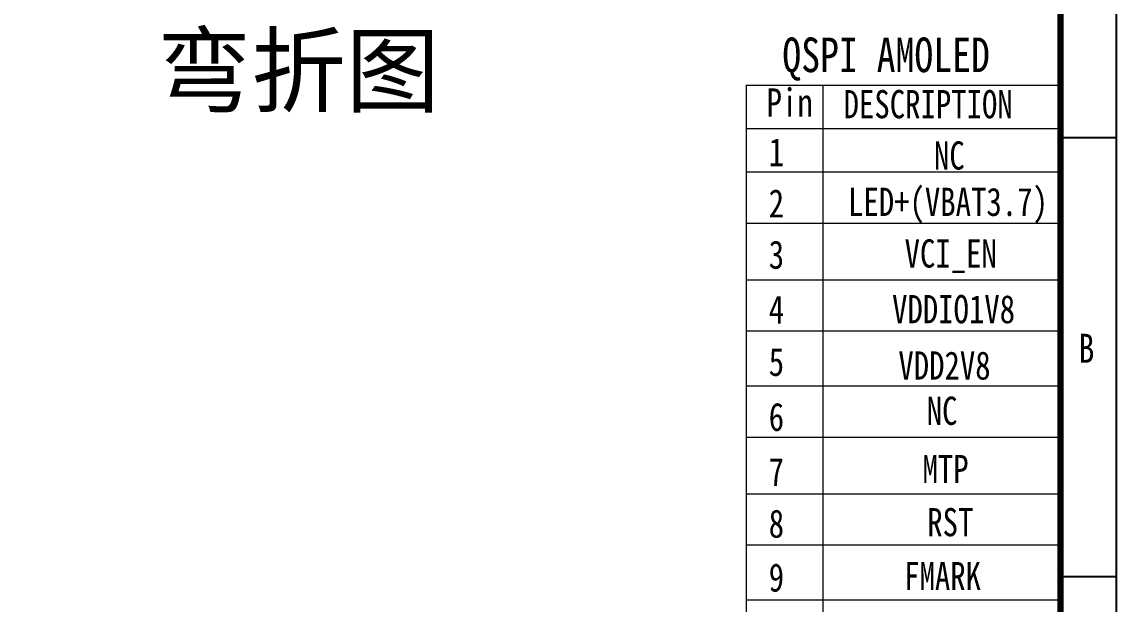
# Model space of a CAD drawing. Header units: inches. Extents: x 265 to 1423, y -753 to -394.
# Drawn here: x 1318.5 to 1420.5, y -590 to -535.6 of the extents above; entities that cross this region are included whole.
import ezdxf
from ezdxf.enums import TextEntityAlignment as Align

# ---------------------------------------------------------------- set-up
doc = ezdxf.new("R2010")
doc.units = ezdxf.units.IN
doc.header["$LTSCALE"] = 0.909449
doc.header["$MEASUREMENT"] = 0
doc.layers.get('0').update_dxf_attribs({"linetype": 'CONTINUOUS'})
doc.layers.add('DIM', color=7, linetype='CONTINUOUS')
doc.layers.add('图框', color=7, linetype='CONTINUOUS')
doc.styles.get("Standard").update_dxf_attribs({"font": 'txt', "width": 0.8})
doc.styles.add('中文', font='SimSun.ttf')
doc.styles.add('宋体', font='SimSun.ttf', dxfattribs={"width": 0.8})

msp = doc.modelspace()

# ---------------------------------------------------------------- linework, layer by layer
for p, q in [((1420.513, -546.462), (1415.324, -546.462)), ((1420.513, -587.404), (1415.324, -587.404))]:
    msp.add_line(p, q)
msp.add_lwpolyline([(1074.598, -505.52), (1420.513, -505.52), (1420.513, -750.85), (1074.598, -750.85), (1074.598, -505.52)])
at = {"color": 7, "linetype": 'Continuous', "const_width": 0.595}
msp.add_lwpolyline([(1079.786, -747.17), (1415.324, -747.17), (1415.324, -509.2), (1079.786, -509.2)], close=True, dxfattribs=at)
at = {"layer": '图框', "color": 3, "lineweight": 5}
for p, q in [((1386.041, -541.562), (1386.041, -620.175)), ((1386.041, -541.562), (1415.324, -541.562)), ((1393.198, -541.562), (1393.198, -620.175)), ((1393.198, -541.562), (1393.198, -620.175)), ((1415.324, -665.463), (1415.324, -541.562)), ((1386.041, -545.605), (1415.324, -545.605)), ((1393.198, -545.605), (1415.324, -545.605)), ((1386.041, -549.648), (1415.324, -549.648)), ((1386.041, -554.421), (1415.324, -554.421)), ((1386.041, -559.702), (1415.324, -559.702)), ((1386.041, -559.702), (1415.324, -559.702)), ((1386.041, -564.474), (1415.324, -564.474)), ((1386.041, -564.474), (1415.324, -564.474)), ((1386.041, -569.607), (1415.324, -569.607)), ((1386.041, -574.379), (1415.324, -574.379)), ((1386.041, -579.66), (1415.324, -579.66)), ((1386.041, -584.432), (1415.324, -584.432)), ((1386.041, -584.432), (1415.324, -584.432)), ((1386.041, -589.565), (1415.324, -589.565))]:
    msp.add_line(p, q, dxfattribs=at)

# ---------------------------------------------------------------- texts
at = {"insert": (1417.022, -564.743), "char_height": 2.699, "width": 10.74352, "attachment_point": 1}
msp.add_mtext('B', dxfattribs=at)
at = {"layer": 'DIM', "color": 7, "insert": (1331.148, -536.96), "char_height": 6.44, "width": 234.79523, "attachment_point": 1, "style": '中文'}
msp.add_mtext('弯折图', dxfattribs=at)
at = {"layer": '图框', "color": 3, "lineweight": 5, "style": '宋体', "width": 0.8}
for s, height, p in [('Pin', 2.6325, (1390.094, -544.482)), ('DESCRIPTION', 2.63251, (1403, -544.636)), ('NC', 2.6325, (1404.973, -549.424)), ('LED+(VBAT3.7)', 2.63251, (1404.845, -553.748)), ('VCI_EN', 2.6325, (1405.099, -558.562)), ('VDDIO1V8', 2.6325, (1405.367, -563.758)), ('VDD2V8', 2.6325, (1404.52, -569.013)), ('RST', 2.6325, (1405.062, -583.63)), ('FMARK', 2.6325, (1404.344, -588.655))]:
    msp.add_text(s, height=height, dxfattribs=at).set_placement(p, align=Align.CENTER)
for s, p in [('1', (1388.141, -549.118)), ('2', (1388.141, -553.891)), ('3', (1388.141, -558.678)), ('4', (1388.141, -563.795)), ('5', (1388.141, -568.672)), ('6', (1388.141, -573.806)), ('7', (1388.141, -578.94)), ('8', (1388.141, -583.763)), ('9', (1388.141, -588.787))]:
    msp.add_text(s, height=2.633, dxfattribs=at).set_placement(p)
at = {"layer": '图框', "color": 1, "lineweight": 5, "style": '宋体', "width": 0.8}
msp.add_text('MTP', height=2.6325, dxfattribs=at).set_placement((1404.621, -578.671), align=Align.CENTER)
at = {"layer": '图框', "color": 7, "linetype": 'ByBlock', "lineweight": 0, "insert": (1389.409, -537.103), "char_height": 3.23055, "width": 68.60782, "attachment_point": 1}
msp.add_mtext('{\\fSimSun|b0|i0|c134|p2;\\C1;QSPI AMOLED}', dxfattribs=at)
at = {"layer": '图框', "color": 3, "lineweight": 5, "insert": (1402.865, -570.605), "char_height": 2.6325, "width": 26.8957, "attachment_point": 1, "style": '宋体'}
msp.add_mtext('NC', dxfattribs=at)

doc.saveas('drawing.dxf')
